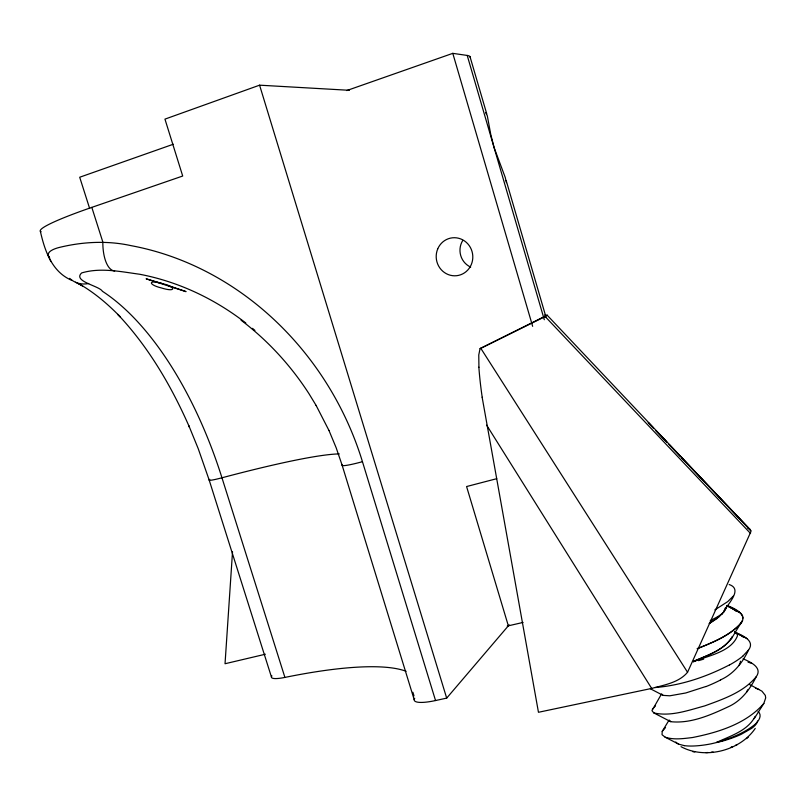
<?xml version="1.0" encoding="UTF-8"?>
<svg xmlns="http://www.w3.org/2000/svg" width="806" height="806" viewBox="0 0 806 806"><rect width="100%" height="100%" fill="white"/><g stroke="black" fill="none" stroke-linecap="round" stroke-linejoin="round"><path stroke-width="1.21" d="M506.41 182.65L505.251 177.461L494.108 147.619L490.763 134.481L487.277 115.661L485.575 112.679M232.521 551.798L225.035 663.741L265.365 654.23M725.259 608.016L723.707 611.976C726.559 604.953 743.757 589.468 729.178 584.521M661.363 694.228L651.963 710.691L653.827 712.927L670.763 721.692C690.742 723.808 710.469 715.083 728.221 706.791C741.339 700.958 750.003 689.291 756.23 676.728C763.02 667.388 749.771 661.666 743.082 658.824M668.98 720.252L662.22 731.385L662.038 734.699L665.121 737.178L678.864 744.23L684.294 745.621M482.139 397.237L538.458 712.282L651.671 688.425C664.073 685.009 678.924 682.642 687.558 672.264L750.99 531.446L750.054 529.431L668.96 444.318M758.073 711.416C763.302 716.091 757.308 722.932 753.116 725.874C742.286 733.954 729.38 738.719 716.514 742.447C730.317 735.908 747.767 730.911 755.192 716.353M746.598 692.112L747.636 689.865M754.184 718.67L763.836 703.437L765.7 697.865L765.307 695.397L761.962 691.195L749.479 684.445M734.81 632.257L736.956 634.03L737.571 635.581C731.334 652.104 707.799 655.671 693.251 661.827C706.953 655.107 724.282 650.553 732.422 636.589M755.232 728.423C740.009 750.86 704.867 759.665 681.01 746.668M687.558 672.264L480.789 348.283L547.294 315.096L544.695 315.055M693.009 661.444C707.084 655.469 723.879 650.261 732.453 636.68M720.493 679.891C733.601 674.068 742.598 662.683 748.603 649.918C755.756 640.307 741.026 634.826 734.407 631.975L747.001 638.614M731.374 638.805L742.407 620.418M545.501 315.73A91.098 3.526 -16.8 0 1 543.607 317.332L480.054 348.635L478.764 354.972L478.935 367.284M652.316 709.24L655.52 705.824M763.836 703.437C746.205 723.869 718.126 732.453 692.445 737.54C683.448 738.598 673.927 740.059 665.121 737.178M662.22 731.385L665.544 727.506M756.23 676.728C743.374 692.344 723.103 699.195 704.676 705.915C688.354 710.298 670.824 716.776 653.827 712.927M721.975 614.152L723.687 611.875M748.603 649.918L743.182 655.741M740.946 623.018C729.621 636.085 712.736 642.412 697.109 648.729C711.728 642.815 726.891 636.69 738.649 625.859C750.023 616.106 735.938 608.55 726.831 605.477M414.717 698.268A30.83 6.911 -17 0 0 435.542 700.545L446.685 698.117L509.17 624.852M733.279 596.097L727.747 601.608L714.851 609.9M721.944 614.051L716.695 618.756L709.32 623.512M746.527 738.628L748.26 737.178M719.597 616.318L709.29 623.411M729.37 664.95C706.328 676.889 681.04 685.483 655.056 687.548M710.247 620.63C716.403 617.346 725.642 613.537 726.669 605.961M735.425 745.429L737.339 744.492M480.708 348.323L480.104 348.605M730.669 747.474L731.344 747.202M731.667 747.071L732.412 746.769M705.915 686.49L685.785 692.969L669.816 695.8L663.106 695.387L650.371 688.767M349.351 90.302L259.582 85.174L164.948 119.127L182.7 176.03L91.813 207.374A99.198 8.795 -16.6 0 0 41.106 231.725M173.29 144.244L79.703 177.239L89.637 208.422M346.741 90.564L452.791 53.347L467.218 55.443A92.609 10.337 -17.5 0 1 470.22 57.528M496.738 478.683L466.583 486.542L508.344 625.819M721.713 741.318L711.164 743.817A42.406 12.03 -14.5 0 1 684.254 745.631M507.246 626.071L523.084 622.433M711.224 752.23L713.098 751.998M705.784 752.623L707.92 752.522M245.83 323.035A256.207 226.889 62.1 0 0 139.599 274.242C120.678 271.672 100.407 267.33 81.668 272.932C72.369 281.385 99.44 285.848 102.392 291.268A263.109 125.706 74.6 0 1 221.962 477.787L284.911 677.413A262.706 55.805 -19 0 1 406.093 671.277M692.566 751.565L693.503 751.736M693.916 751.817L694.812 751.988M161.815 283.44C147.569 279.39 148.395 284.85 161.401 287.944C176.695 292.739 176.051 286.704 161.815 283.44L146.108 278.816L186.055 291.631L167.628 285.324M743.001 618.081C743.051 613.457 738.175 611.17 734.316 610.192L739.485 612.207M742.366 636.569L744.17 637.163L734.508 632.035M748.018 662.099L751.635 663.378M755.434 688.143L759.071 689.513M747.686 528.001L750.054 529.431M75.492 282.241L82.575 285.918L78.706 283.631C94.211 292.457 107.913 304.114 120.285 316.889L117.777 314.36C148.576 346.953 171.436 386.225 189.42 427.089L188.936 425.921L198.246 448.72L209.127 479.923L271.421 676.919M726.891 605.598L739.515 612.298M726.992 605.689L736.694 610.918M727.294 605.78L736.674 610.847M678.864 744.23L677.03 743.203A42.406 12.03 -14.5 0 1 675.791 741.983M71.976 280.428C51.876 272.055 44.733 250.696 40.3 231.05M663.106 695.387L661.726 694.067M670.763 721.692L669.343 720.221M241.044 320.194C267.773 340.434 290.765 365.481 308.94 393.64L316.204 405.579M49.619 257.618C44.37 251.865 55.302 248.389 59.453 247.412C82.867 241.709 107.49 240.45 131.116 245.659A289.959 256.106 62.1 0 1 362.458 461.697L435.542 700.545M667.237 442.504L656.024 430.736L666.361 441.648M669.806 445.285L680.143 456.176M681.876 457.989L750.819 530.62L547.234 315.277M545.188 316.567L750.547 533.461M486.653 425.165L651.671 688.425M316.093 405.398L328.999 430.535M48.159 255.452L50.919 261.547M328.969 430.454L336.193 447.834L342.076 465.042L414.193 699.648M91.813 207.374L102.836 242.042A30.96 13.259 -87.4 0 0 114.674 270.957M412.874 692.263L413.982 695.86M259.582 85.174L446.685 698.117M469.979 56.561L486.804 114.049M506.178 180.504L545.984 317.111M467.218 55.443L544.302 319.73M452.791 53.347L532.655 326.329M470.674 267.088A18.165 17.5 83.3 0 1 462.795 240.4M703.698 659.117A42.557 10.156 -14.9 0 1 698.48 660.668M757.509 721.017A42.406 12.03 -14.5 0 1 751.635 728.372L741.107 734.367A42.406 12.03 -14.5 0 1 721.682 741.339M720.675 679.921A42.889 11.143 -21.1 0 1 705.965 686.591M740.422 661.212A42.92 14.73 -18.4 0 1 738.931 665.484M743.323 655.731A57.095 16.342 -18.8 0 1 729.521 664.96M482.21 397.298A155.729 39.111 75.2 0 1 478.865 367.183M284.911 677.413A25.943 4.856 -17.8 0 1 271.934 675.851M362.458 461.697A31.303 2.69 -17 0 1 342.349 464.719M339.276 453.909A266.615 21.712 -17.7 0 0 221.962 477.787A26.276 1.884 -17.3 0 1 209.802 479.358M252.469 328.354A256.207 226.889 62.1 0 1 254.918 330.41M88.67 283.49A29.197 24.251 -64.8 0 1 69.709 278.362M653.434 428.016L648.256 422.586L653.434 428.026M437.708 248.953A19.072 18.296 81.3 0 0 456.579 275.712A19.072 18.296 81.3 0 0 469.223 245.618A19.072 18.296 81.3 0 0 437.708 248.953"/></g></svg>
